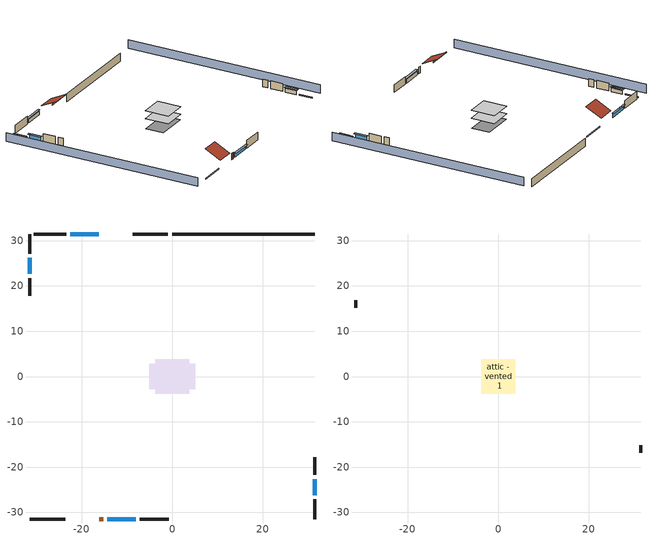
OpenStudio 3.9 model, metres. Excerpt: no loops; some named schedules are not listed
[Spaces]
conditioned space 1
 floor foundation (Slab1 construction): -5.06,-2.82 -5.06,2.82 5.06,2.82 5.06,-2.82 z-2.13
 floor adiabatic (AdiabaticFloorConstruction): -3.78,-3.78 -3.78,3.78 3.78,3.78 3.78,-3.78 z0.3
 wall outside (Wall1 construction): -23.45,31.47 -30.54,31.47 z0.3:2.74
 wall outside (Wall2 construction): 31.47,-21.73 31.47,-17.79 z0.3:2.74
 wall outside (Wall3 construction): -7.15,-31.47 -0.82,-31.47 z0.3:2.74
 wall outside (Wall4 construction): -31.47,21.73 -31.47,17.79 z0.3:2.74
 wall outside (RimJoist1 construction): -0.97,31.47 -8.78,31.47 z0.3:0.61
 wall outside (RimJoist2 construction): 31.47,-31.47 31.47,-27.14 z0.3:0.61
 wall outside (RimJoist3 construction): -31.47,-31.47 -23.67,-31.47 z0.3:0.61
 wall outside (RimJoist4 construction): -31.47,31.47 -31.47,27.14 z0.3:0.61
 wall outside (AdiabaticWallConstruction): -16.28,31.47 -22.52,31.47 / -14.32,-31.47 -8.08,-31.47 z0.3:1.49; 31.47,-26.21 31.47,-22.66 / -31.47,26.21 -31.47,22.66 z0.3:1.46
 wall outside (AdiabaticWallConstruction 1): -16.16,-31.47 -15.25,-31.47 z0.3:2.34
 wall foundation (FoundationWall1 construction): 31.47,31.47 -0.05,31.47 z-2.13:0.3
 window (WindowConstruction): -16.28,31.47 -22.52,31.47 z0.3:1.49
 window (WindowConstruction 1): 31.47,-26.21 31.47,-22.66 z0.3:1.46
 window (WindowConstruction 2): -14.32,-31.47 -8.08,-31.47 z0.3:1.49
 window (WindowConstruction 3): -31.47,26.21 -31.47,22.66 z0.3:1.46
 door (Door): -16.16,-31.47 -15.25,-31.47 z0.3:2.34
 ceiling adiabatic (AdiabaticFloorConstruction): 3.78,-3.78 3.78,3.78 -3.78,3.78 -3.78,-3.78 z0.3
attic - vented 1
 floor to conditioned space 1 (Floor1 construction Reversed): -3.78,-3.78 -3.78,3.78 3.78,3.78 3.78,-3.78 z2.74
 wall outside (Wall5 construction): 31.47,-16.86 31.47,-15.24 z0.3:2.74
 wall outside (Wall6 construction): -31.47,16.86 -31.47,15.24 z0.3:2.74
 roof outside (Roof1 construction): -15.35,31.47,2.74 -15.35,26.42,5.27 -9.71,26.42,5.27 -9.71,31.47,2.74
 roof outside (Roof2 construction): -17.09,-31.47,2.74 -17.09,-26.42,5.27 -22.74,-26.42,5.27 -22.74,-31.47,2.74
shading: -36.04,31.47 -36.04,-31.47 / 36.04,-31.47 36.04,31.47 z0:2.74; -22.82,31.47 -15.98,31.47 -15.98,32.08 -22.82,32.08 z1.8; 31.47,-22.36 31.47,-26.52 32.08,-26.52 32.08,-22.36 z1.77; -7.78,-31.47 -14.63,-31.47 -14.63,-32.08 -7.78,-32.08 z1.8; -31.47,22.36 -31.47,26.52 -32.08,26.52 -32.08,22.36 z1.77
[Site]
Portland Intl Arpt_OR: Latitude {deg}=45.59; Longitude {deg}=-122.6; Time Zone {hr}=-8; Elevation {m}=33; Terrain=Suburbs; Keep Site Location Information=Yes
[Site:GroundTemperature:Shallow]
10.2558, 8.96328, 8.85977, 9.47314, 11.9355, 14.3863, 16.5111, 17.8571, 17.9714, 16.8767, 14.8061, 12.4304
[Site:WaterMainsTemperature]
Calculation Method=Schedule; Temperature Schedule=mains temperature schedule
[Building]
Building 1
[Material] Roughness=Rough
Name | Thickness {m} | Conductivity {W/m-K} | Density {kg/m3} | Specific Heat {J/kg-K} | Thermal Absorptance | Solar Absorptance | Visible Absorptance
asphalt or fiberglass shingles | 0.00635 | 0.162714 | 1121.4 | 1465.45 | 0.9 | 0.85 | 0.85
roof rigid ins | 0.00281632 | 0.029427 | 32.04 | 1214.23 | 0.9 | 0.7 | 0.7
osb sheathing 0.5 in. | 0.0127 | 0.115458 | 512.64 | 1214.23 | 0.9 | 0.6 | 0.6
vinyl siding | 0.009525 | 0.089435 | 177.822 | 1046.75 | 0.9 | 0.5 | 0.5
osb sheathing 0.5 in. 1 | 0.0127 | 0.115458 | 512.64 | 1214.23 | 0.9 | 0.7 | 0.7
wall stud and cavity | 0.1397 | 0.549615 | 139.0536 | 1170.24 | 0.9 | 0.7 | 0.7
gypsum board | 0.0127 | 0.160291 | 801 | 837.4 | 0.9 | 0.6 | 0.6
wall stud and cavity 1 | 0.1397 | 0.419005 | 139.0536 | 1170.24 | 0.9 | 0.6 | 0.6
rim joist stud and cavity | 0.0508 | 0.178289 | 50.32683 | 1063.81 | 0.9 | 0.6 | 0.6
ceiling loosefill ins | 0.0846667 | 0.0480833 | 16.02 | 1046.75 | 0.9 | 0.7 | 0.7
ceiling stud and cavity | 0.1397 | 0.0920385 | 65.682 | 1177.47 | 0.9 | 0.7 | 0.7
concrete 8.0 in. | 0.2032 | 1.803125 | 2242.8 | 837.4 | 0.9 | 0.7 | 0.7
gypsum board 1 | 0.0127 | 0.160291 | 801 | 837.4 | 0.9 | 0.7 | 0.7
concrete 4.0 in. | 0.1016 | 1.803125 | 2242.8 | 837.4 | 0.9 | 0.7 | 0.7
floor covering | 0.0127 | 0.0450781 | 54.468 | 1339.84 | 0.9 | 0.9 | 0.9
wood siding; wood siding 1 | 0.0254 | 0.102417 | 544.68 | 1172.36
wall rigid ins; floor rigid ins | 0.512978 | 0.029427 | 32.04 | 1214.23 | 0.9 | 0.7 | 0.7
wall stud and cavity 2 | 0.0889 | 0.380278 | 52.3479 | 1209.89 | 0.9 | 0.7 | 0.7
door material | 0.04445 | 0.0612267 | 512.64 | 1214.23 | 0.9 | 0.7 | 0.7
floor stud and cavity | 0.1397 | 1.75129 | 37.0049 | 1207.88 | 0.9 | 0.7 | 0.7
osb sheathing 0.75 in. | 0.01905 | 0.115458 | 512.64 | 1214.23 | 0.9 | 0.7 | 0.7
floor covering 1 | 0.0127 | 0.0433444 | 54.468 | 1339.84 | 0.9 | 0.6 | 0.6
wall stud and cavity 3 | 0.0889 | 0.391764 | 83.0341 | 1211.67 | 0.9 | 0.7 | 0.7
furniture material conditioned space 1 | 0.1524 | 0.115458 | 640.8 | 1214.23 | 0.9 | 0.6 | 0.6
[Construction]
Roof1 construction; Roof2 construction: asphalt or fiberglass shingles, roof rigid ins, osb sheathing 0.5 in.
Wall1 construction; Wall2 construction; Wall3 construction; Wall4 construction: vinyl siding, osb sheathing 0.5 in. 1, wall stud and cavity, gypsum board
Wall5 construction; Wall6 construction: vinyl siding, osb sheathing 0.5 in. 1, wall stud and cavity 1
RimJoist1 construction; RimJoist2 construction; RimJoist3 construction; RimJoist4 construction: vinyl siding, rim joist stud and cavity
Floor1 construction Reversed: gypsum board, ceiling stud and cavity, ceiling loosefill ins
FoundationWall1 construction: concrete 8.0 in., gypsum board 1
Slab1 construction: concrete 4.0 in., floor covering
WindowConstruction; WindowConstruction 1; WindowConstruction 2; WindowConstruction 3: WindowMaterial
AdiabaticWallConstruction: wood siding, wall rigid ins, wall stud and cavity 2, gypsum board
Door: door material
AdiabaticWallConstruction 1: wood siding 1, wall rigid ins, wall stud and cavity 2, gypsum board
AdiabaticFloorConstruction: floor stud and cavity, floor rigid ins, osb sheathing 0.75 in., floor covering 1
PartitionWallConstruction: gypsum board, wall stud and cavity 3, gypsum board
furniture construction conditioned space 1: furniture material conditioned space 1
[WindowMaterial:SimpleGlazingSystem]
WindowMaterial: U-Factor {W/m2-K}=6.58648; Solar Heat Gain Coefficient=0.76
[ThermalZone] Multiplier=1; Use Ideal Air Loads=No
Name | Volume {m3} | Thermostat
conditioned space | 278.185 | conditioned space temperature setpoint
attic - vented | 32.1115
[Sizing:Zone]
attic - vented: Zone Cooling Design Supply Air Temperature Input Method=SupplyAirTemperature; Zone Cooling Design Supply Air Temperature {C}=14; Zone Cooling Design Supply Air Temperature Difference {deltaC}=11.11; Zone Heating Design Supply Air Temperature Input Method=SupplyAirTemperature; Zone Heating Design Supply Air Temperature {C}=40; Zone Heating Design Supply Air Temperature Difference {deltaC}=11.11; Zone Cooling Design Supply Air Humidity Ratio {kg-H2O/kg-air}=0.0085; Zone Heating Design Supply Air Humidity Ratio {kg-H2O/kg-air}=0.008; Cooling Design Air Flow Method=DesignDay; Heating Design Air Flow Method=DesignDay; Account for Dedicated Outdoor Air System=No; Dedicated Outdoor Air System Control Strategy=NeutralSupplyAir; Dedicated Outdoor Air Low Setpoint Temperature for Design {C}=autosize; Dedicated Outdoor Air High Setpoint Temperature for Design {C}=autosize; Zone Load Sizing Method=Sensible Load Only No Latent Load; Zone Latent Cooling Design Supply Air Humidity Ratio Input Method=HumidityRatioDifference; Zone Cooling Design Supply Air Humidity Ratio Difference {kgWater/kgDryAir}=0.005; Zone Latent Heating Design Supply Air Humidity Ratio Input Method=HumidityRatioDifference; Zone Humidification Design Supply Air Humidity Ratio Difference {kgWater/kgDryAir}=0.005; Sizing Option=Coincident
[Space]
Name | Thermal Zone | Volume {m3}
conditioned space 1 | conditioned space | 278.185
attic - vented 1 | attic - vented | 32.1115
[ThermostatSetpoint:DualSetpoint]
conditioned space temperature setpoint: Heating Setpoint Temperature Schedule=heating setpoint; Cooling Setpoint Temperature Schedule=cooling setpoint; Temperature Difference Between Cutout And Setpoint {deltaC}=0
[Foundation:Kiva]
Foundation Kiva 1: Initial Indoor Air Temperature {C}=21.1111; Wall Height Above Grade {m}=0.3048; Wall Depth Below Slab {m}=0.2032
[Foundation:Kiva:Settings]
Soil Conductivity {W/m-K}=1.9041; Soil Density {kg/m3}=1842.3; Soil Specific Heat {J/kg-K}=418.7; Ground Solar Absorptivity=0.9; Ground Thermal Absorptivity=0.9; Ground Surface Roughness {m}=0.03; Far-Field Width {m}=40; Deep-Ground Boundary Condition=ZeroFlux; Deep-Ground Depth {m}=40; Minimum Cell Dimension {m}=0.2; Maximum Cell Growth Coefficient=3; Simulation Timestep=Timestep
[SurfaceProperty:ExposedFoundationPerimeter]
Slab1: Exposed Perimeter Calculation Method=TotalExposedPerimeter; Total Exposed Perimeter {m}=31.51632
[SurfaceProperty:IncidentSolarMultiplier] Incident Solar Multiplier=1; Incident Solar Multiplier Schedule=trans schedule winter=0.85 summer=0.7
Window1; Window2; Window3; Window4
[InternalMass:Definition] Design Level Calculation Method=SurfaceArea
Name | Construction | Surface Area {m2}
partition wall mass | PartitionWallConstruction | 114.085
furniture mass conditioned space 1 | furniture construction conditioned space 1 | 45.63397
[InternalMass] Space or SpaceType=conditioned space 1; Multiplier=1
Name | Internal Mass Definition
partition wall mass | partition wall mass
furniture mass conditioned space 1 | furniture mass conditioned space 1
[EnergyManagementSystem:Sensor]
Name | Output Variable or Output Meter Index Key | Output Variable or Output Meter
water_heater_T_set | water heater setpoint | Schedule Value
out_pb_s |  | Site Outdoor Air Barometric Pressure
out_wt_s |  | Site Outdoor Air Humidity Ratio
site_vw_s |  | Site Wind Speed
cool_season | cooling season schedule | Schedule Value
natural_vent_s | natural vent schedule | Schedule Value
htg_sp_s | heating setpoint | Schedule Value
clg_sp_s | cooling setpoint | Schedule Value
mech_vent_range_fan_0_sch_s | mech vent range fan 0 schedule | Schedule Value
mech_vent_bath_fan_0_sch_s | mech vent bath fan 0 schedule | Schedule Value
clothes_dryer_exhaust_0_sch_s | clothes_dryer | Schedule Value
htg_load_cond |  | Heating:EnergyTransfer:Zone:CONDITIONED SPACE
clg_load_cond |  | Cooling:EnergyTransfer:Zone:CONDITIONED SPACE
s_conv | Floor1 | Surface Inside Face Convection Heat Gain Energy
s_ig | Floor1 | Surface Inside Face Internal Gains Radiation Heat Gain Energy
s_sol | Floor1 | Surface Inside Face Solar Radiation Heat Gain Energy
s_lgt | Floor1 | Surface Inside Face Lights Radiation Heat Gain Energy
s_surf | Floor1 | Surface Inside Face Net Surface Thermal Radiation Heat Gain Energy
s_conv_1 | FoundationWall1 | Surface Inside Face Convection Heat Gain Energy
s_ig_1 | FoundationWall1 | Surface Inside Face Internal Gains Radiation Heat Gain Energy
s_sol_1 | FoundationWall1 | Surface Inside Face Solar Radiation Heat Gain Energy
s_lgt_1 | FoundationWall1 | Surface Inside Face Lights Radiation Heat Gain Energy
s_surf_1 | FoundationWall1 | Surface Inside Face Net Surface Thermal Radiation Heat Gain Energy
s_conv_2 | inferred conditioned ceiling | Surface Inside Face Convection Heat Gain Energy
s_ig_2 | inferred conditioned ceiling | Surface Inside Face Internal Gains Radiation Heat Gain Energy
s_sol_2 | inferred conditioned ceiling | Surface Inside Face Solar Radiation Heat Gain Energy
s_lgt_2 | inferred conditioned ceiling | Surface Inside Face Lights Radiation Heat Gain Energy
s_surf_2 | inferred conditioned ceiling | Surface Inside Face Net Surface Thermal Radiation Heat Gain Energy
s_conv_3 | inferred conditioned floor | Surface Inside Face Convection Heat Gain Energy
s_ig_3 | inferred conditioned floor | Surface Inside Face Internal Gains Radiation Heat Gain Energy
s_sol_3 | inferred conditioned floor | Surface Inside Face Solar Radiation Heat Gain Energy
s_lgt_3 | inferred conditioned floor | Surface Inside Face Lights Radiation Heat Gain Energy
s_surf_3 | inferred conditioned floor | Surface Inside Face Net Surface Thermal Radiation Heat Gain Energy
s_conv_4 | RimJoist1 | Surface Inside Face Convection Heat Gain Energy
s_ig_4 | RimJoist1 | Surface Inside Face Internal Gains Radiation Heat Gain Energy
s_sol_4 | RimJoist1 | Surface Inside Face Solar Radiation Heat Gain Energy
s_lgt_4 | RimJoist1 | Surface Inside Face Lights Radiation Heat Gain Energy
s_surf_4 | RimJoist1 | Surface Inside Face Net Surface Thermal Radiation Heat Gain Energy
s_conv_5 | RimJoist2 | Surface Inside Face Convection Heat Gain Energy
s_ig_5 | RimJoist2 | Surface Inside Face Internal Gains Radiation Heat Gain Energy
s_sol_5 | RimJoist2 | Surface Inside Face Solar Radiation Heat Gain Energy
s_lgt_5 | RimJoist2 | Surface Inside Face Lights Radiation Heat Gain Energy
s_surf_5 | RimJoist2 | Surface Inside Face Net Surface Thermal Radiation Heat Gain Energy
s_conv_6 | RimJoist3 | Surface Inside Face Convection Heat Gain Energy
s_ig_6 | RimJoist3 | Surface Inside Face Internal Gains Radiation Heat Gain Energy
s_sol_6 | RimJoist3 | Surface Inside Face Solar Radiation Heat Gain Energy
s_lgt_6 | RimJoist3 | Surface Inside Face Lights Radiation Heat Gain Energy
s_surf_6 | RimJoist3 | Surface Inside Face Net Surface Thermal Radiation Heat Gain Energy
s_conv_7 | RimJoist4 | Surface Inside Face Convection Heat Gain Energy
s_ig_7 | RimJoist4 | Surface Inside Face Internal Gains Radiation Heat Gain Energy
s_sol_7 | RimJoist4 | Surface Inside Face Solar Radiation Heat Gain Energy
s_lgt_7 | RimJoist4 | Surface Inside Face Lights Radiation Heat Gain Energy
s_surf_7 | RimJoist4 | Surface Inside Face Net Surface Thermal Radiation Heat Gain Energy
s_conv_8 | Slab1 | Surface Inside Face Convection Heat Gain Energy
s_ig_8 | Slab1 | Surface Inside Face Internal Gains Radiation Heat Gain Energy
s_sol_8 | Slab1 | Surface Inside Face Solar Radiation Heat Gain Energy
s_lgt_8 | Slab1 | Surface Inside Face Lights Radiation Heat Gain Energy
s_surf_8 | Slab1 | Surface Inside Face Net Surface Thermal Radiation Heat Gain Energy
ss_sol | Door1 | Surface Inside Face Solar Radiation Heat Gain Energy
ss_lgt | Door1 | Surface Inside Face Lights Radiation Heat Gain Energy
ss_conv | Door1 | Surface Inside Face Convection Heat Gain Energy
ss_ig | Door1 | Surface Inside Face Internal Gains Radiation Heat Gain Energy
ss_surf | Door1 | Surface Inside Face Net Surface Thermal Radiation Heat Gain Energy
ss_conv_1 | Window1 | Surface Inside Face Convection Heat Gain Energy
ss_ig_1 | Window1 | Surface Inside Face Internal Gains Radiation Heat Gain Energy
ss_surf_1 | Window1 | Surface Inside Face Net Surface Thermal Radiation Heat Gain Energy
ss_trans_in | Window1 | Surface Window Transmitted Solar Radiation Rate
ss_back_out | Window1 | Surface Window Shortwave from Zone Back Out Window Heat Transfer Rate
ss_trans_out | Window1 | Surface Inside Face Initial Transmitted Diffuse Transmitted Out Window Solar Radiation Rate
ss_conv_2 | Window2 | Surface Inside Face Convection Heat Gain Energy
ss_ig_2 | Window2 | Surface Inside Face Internal Gains Radiation Heat Gain Energy
ss_surf_2 | Window2 | Surface Inside Face Net Surface Thermal Radiation Heat Gain Energy
ss_trans_in_1 | Window2 | Surface Window Transmitted Solar Radiation Rate
ss_back_out_1 | Window2 | Surface Window Shortwave from Zone Back Out Window Heat Transfer Rate
ss_trans_out_1 | Window2 | Surface Inside Face Initial Transmitted Diffuse Transmitted Out Window Solar Radiation Rate
ss_conv_3 | Window3 | Surface Inside Face Convection Heat Gain Energy
ss_ig_3 | Window3 | Surface Inside Face Internal Gains Radiation Heat Gain Energy
ss_surf_3 | Window3 | Surface Inside Face Net Surface Thermal Radiation Heat Gain Energy
ss_trans_in_2 | Window3 | Surface Window Transmitted Solar Radiation Rate
ss_back_out_2 | Window3 | Surface Window Shortwave from Zone Back Out Window Heat Transfer Rate
ss_trans_out_2 | Window3 | Surface Inside Face Initial Transmitted Diffuse Transmitted Out Window Solar Radiation Rate
ss_conv_4 | Window4 | Surface Inside Face Convection Heat Gain Energy
ss_ig_4 | Window4 | Surface Inside Face Internal Gains Radiation Heat Gain Energy
ss_surf_4 | Window4 | Surface Inside Face Net Surface Thermal Radiation Heat Gain Energy
ss_trans_in_3 | Window4 | Surface Window Transmitted Solar Radiation Rate
ss_back_out_3 | Window4 | Surface Window Shortwave from Zone Back Out Window Heat Transfer Rate
ss_trans_out_3 | Window4 | Surface Inside Face Initial Transmitted Diffuse Transmitted Out Window Solar Radiation Rate
s_conv_9 | Wall1 | Surface Inside Face Convection Heat Gain Energy
s_ig_9 | Wall1 | Surface Inside Face Internal Gains Radiation Heat Gain Energy
s_sol_9 | Wall1 | Surface Inside Face Solar Radiation Heat Gain Energy
s_lgt_9 | Wall1 | Surface Inside Face Lights Radiation Heat Gain Energy
s_surf_9 | Wall1 | Surface Inside Face Net Surface Thermal Radiation Heat Gain Energy
s_conv_10 | Wall2 | Surface Inside Face Convection Heat Gain Energy
s_ig_10 | Wall2 | Surface Inside Face Internal Gains Radiation Heat Gain Energy
s_sol_10 | Wall2 | Surface Inside Face Solar Radiation Heat Gain Energy
s_lgt_10 | Wall2 | Surface Inside Face Lights Radiation Heat Gain Energy
s_surf_10 | Wall2 | Surface Inside Face Net Surface Thermal Radiation Heat Gain Energy
s_conv_11 | Wall3 | Surface Inside Face Convection Heat Gain Energy
s_ig_11 | Wall3 | Surface Inside Face Internal Gains Radiation Heat Gain Energy
s_sol_11 | Wall3 | Surface Inside Face Solar Radiation Heat Gain Energy
s_lgt_11 | Wall3 | Surface Inside Face Lights Radiation Heat Gain Energy
s_surf_11 | Wall3 | Surface Inside Face Net Surface Thermal Radiation Heat Gain Energy
s_conv_12 | Wall4 | Surface Inside Face Convection Heat Gain Energy
s_ig_12 | Wall4 | Surface Inside Face Internal Gains Radiation Heat Gain Energy
s_sol_12 | Wall4 | Surface Inside Face Solar Radiation Heat Gain Energy
s_lgt_12 | Wall4 | Surface Inside Face Lights Radiation Heat Gain Energy
s_surf_12 | Wall4 | Surface Inside Face Net Surface Thermal Radiation Heat Gain Energy
im_conv | furniture mass conditioned space 1 | Surface Inside Face Convection Heat Gain Energy
im_ig | furniture mass conditioned space 1 | Surface Inside Face Internal Gains Radiation Heat Gain Energy
im_sol | furniture mass conditioned space 1 | Surface Inside Face Solar Radiation Heat Gain Energy
im_lgt | furniture mass conditioned space 1 | Surface Inside Face Lights Radiation Heat Gain Energy
im_surf | furniture mass conditioned space 1 | Surface Inside Face Net Surface Thermal Radiation Heat Gain Energy
im_conv_1 | partition wall mass | Surface Inside Face Convection Heat Gain Energy
im_ig_1 | partition wall mass | Surface Inside Face Internal Gains Radiation Heat Gain Energy
im_sol_1 | partition wall mass | Surface Inside Face Solar Radiation Heat Gain Energy
im_lgt_1 | partition wall mass | Surface Inside Face Lights Radiation Heat Gain Energy
im_surf_1 | partition wall mass | Surface Inside Face Net Surface Thermal Radiation Heat Gain Energy
airflow_gain | infil flow | Infiltration Sensible Heat Gain Energy
airflow_loss | infil flow | Infiltration Sensible Heat Loss Energy
airflow_gain_1 | natural vent flow | Infiltration Sensible Heat Gain Energy
airflow_loss_1 | natural vent flow | Infiltration Sensible Heat Loss Energy
airflow_gain_2 | whole house fan flow | Infiltration Sensible Heat Gain Energy
airflow_loss_2 | whole house fan flow | Infiltration Sensible Heat Loss Energy
mv_conv | mech vent bath fan 0 | Electric Equipment Convective Heating Energy
mv_rad | mech vent bath fan 0 | Electric Equipment Radiant Heating Energy
mv_conv_1 | mech vent house fan | Electric Equipment Convective Heating Energy
mv_rad_1 | mech vent house fan | Electric Equipment Radiant Heating Energy
mv_conv_2 | mech vent house fan cfis | Electric Equipment Convective Heating Energy
mv_rad_2 | mech vent house fan cfis | Electric Equipment Radiant Heating Energy
mv_conv_3 | mech vent range fan 0 | Electric Equipment Convective Heating Energy
mv_rad_3 | mech vent range fan 0 | Electric Equipment Radiant Heating Energy
mv_conv_4 | mech vent house fan latent load | Other Equipment Convective Heating Energy
mv_rad_4 | mech vent house fan latent load | Other Equipment Radiant Heating Energy
mv_conv_5 | mech vent house fan sensible load | Other Equipment Convective Heating Energy
mv_rad_5 | mech vent house fan sensible load | Other Equipment Radiant Heating Energy
ig_lgt_conv | interior lighting | Lights Convective Heating Energy
ig_lgt_rad | interior lighting | Lights Radiant Heating Energy
ig_lgt_vis | interior lighting | Lights Visible Radiation Heating Energy
ig_ee_conv | clothes dryer | Electric Equipment Convective Heating Energy
ig_ee_rad | clothes dryer | Electric Equipment Radiant Heating Energy
ig_ee_conv_1 | clothes washer | Electric Equipment Convective Heating Energy
ig_ee_rad_1 | clothes washer | Electric Equipment Radiant Heating Energy
ig_ee_conv_2 | cooking range | Electric Equipment Convective Heating Energy
ig_ee_rad_2 | cooking range | Electric Equipment Radiant Heating Energy
ig_ee_conv_3 | fridge | Electric Equipment Convective Heating Energy
ig_ee_rad_3 | fridge | Electric Equipment Radiant Heating Energy
ig_ee_conv_4 | misc plug loads | Electric Equipment Convective Heating Energy
ig_ee_rad_4 | misc plug loads | Electric Equipment Radiant Heating Energy
ig_ee_conv_5 | misc tv | Electric Equipment Convective Heating Energy
ig_ee_rad_5 | misc tv | Electric Equipment Radiant Heating Energy
ig_ee_conv_6 | whole house fan | Electric Equipment Convective Heating Energy
ig_ee_rad_6 | whole house fan | Electric Equipment Radiant Heating Energy
ig_oe_conv | clothes dryer 1 | Other Equipment Convective Heating Energy
ig_oe_rad | clothes dryer 1 | Other Equipment Radiant Heating Energy
ig_oe_conv_1 | cooking range 1 | Other Equipment Convective Heating Energy
ig_oe_rad_1 | cooking range 1 | Other Equipment Radiant Heating Energy
ig_oe_conv_2 | general water use latent | Other Equipment Convective Heating Energy
[OtherEquipment:Definition] Design Level Calculation Method=EquipmentLevel
Name | Design Level {W} | Fraction Latent | Fraction Radiant | Fraction Lost
water heater sens; mech vent house fan sensible load | 0 | 0 | 0 | 0
water heater lat; mech vent house fan latent load | 0 | 1 | 0 | 0
water heater energy adjustment1 | 0.01 | 0 | 0 | 1
clothes dryer 2 | 0 | 0.015 | 0.081 | 0.85
cooking range 2 | 2308.43 | 0.16 | 0.384 | 0.2
general water use sensible | -79.8895 | 0 | 0.6 | 0
general water use latent | 81.0615 | 1 | 0 | 0
[OtherEquipment] Space or SpaceType=conditioned space 1
Name | Other Equipment Definition | Schedule | Fuel Type
water heater sens | water heater sens | Always On Discrete
water heater lat | water heater lat | Always On Discrete
water heater energy adjustment1 | water heater energy adjustment1 | Always On Discrete | Electricity
clothes dryer 1 | clothes dryer 2 | clothes_dryer | Electricity
cooking range 1 | cooking range 2 | cooking_range | NaturalGas
general water use sensible | general water use sensible | general water use schedule
general water use latent | general water use latent | general water use schedule
mech vent house fan sensible load | mech vent house fan sensible load | Always On Discrete
mech vent house fan latent load | mech vent house fan latent load | Always On Discrete
[ElectricEquipment:Definition] Design Level Calculation Method=EquipmentLevel
Name | Design Level {W} | Fraction Latent | Fraction Radiant | Fraction Lost
clothes washer | 206.475 | 0.03 | 0.162 | 0.7
clothes dryer | 2881.4 | 0.015 | 0.081 | 0.85
fridge | 46.9578 | 0 | 0.6 | 0
cooking range | 78.7668 | 0.16 | 0.384 | 0.2
misc tv | 271.598 | 0 | 0.6 | 0
misc plug loads | 188.895 | 0.021 | 0.558 | 0.049
whole house fan; mech vent house fan | 0 | 0 | 0 | 1
mech vent house fan cfis | 0 | 0 | 0 | 0
mech vent range fan 0; mech vent bath fan 0 | 30 | 0 | 0 | 1
[ElectricEquipment] Space or SpaceType=conditioned space 1
Name | Electric Equipment Definition | Schedule
clothes washer | clothes washer | clothes_washer
clothes dryer | clothes dryer | clothes_dryer
fridge | fridge | fridge schedule
cooking range | cooking range | cooking_range
misc tv | misc tv | plug_loads_tv
misc plug loads | misc plug loads | plug_loads_other
whole house fan | whole house fan | Always On Discrete
mech vent house fan | mech vent house fan | mech vent house fan schedule
mech vent house fan cfis | mech vent house fan cfis | mech vent house fan cfis schedule
mech vent range fan 0 | mech vent range fan 0 | mech vent range fan 0 schedule
mech vent bath fan 0 | mech vent bath fan 0 | mech vent bath fan 0 schedule
[WaterUse:Equipment:Definition]
clothes washer: Peak Flow Rate {m3/s}=6.74553e-06
[Lights:Definition]
interior lighting: Design Level Calculation Method=LightingLevel; Lighting Level {W}=189.597; Fraction Radiant=0.6; Fraction Visible=0.2; Return Air Fraction=0
[Lights]
interior lighting: Lights Definition=interior lighting; Space or SpaceType=conditioned space 1; Schedule=lighting_interior; Fraction Replaceable=1
[Exterior:Lights:Definition]
exterior lighting: Design Level {W}=6.19068
[Exterior:Lights]
exterior lighting: Exterior Lights Definition=exterior lighting; Schedule=exterior lighting schedule
[People:Definition]
occupants: Number of People Calculation Method=People; Number of People {people}=4; Fraction Radiant=0.314171; Sensible Heat Fraction=0.56303; Carbon Dioxide Generation Rate {m3/s-W}=0; Enable ASHRAE 55 Comfort Warnings=No; Mean Radiant Temperature Calculation Type=EnclosureAveraged
[People]
occupants: People Definition=occupants; Space or SpaceType=conditioned space 1; Number of People Schedule=occupants; Activity Level Schedule=occupants activity schedule; Multiplier=1
[SpaceInfiltration:DesignFlowRate] Space or SpaceType=conditioned space 1; Schedule=Always On Discrete; Design Flow Rate Calculation Method=Flow/Space; Design Flow Rate {m3/s}=0
natural vent flow; whole house fan flow; infil flow
[ZoneMixing]
whole house fan mix: Zone or Space=attic - vented; Schedule=Always On Continuous; Design Flow Rate Calculation Method=Flow/Zone; Design Flow Rate {m3/s}=0; Source Zone or Space=conditioned space
[SpaceInfiltration:EffectiveLeakageArea]
infil attic - vented 1: Space or SpaceType=attic - vented 1; Schedule=Always On Discrete; Effective Air Leakage Area {cm2}=1901.23; Stack Coefficient=0.000117438; Wind Coefficient=3.29481e-05
